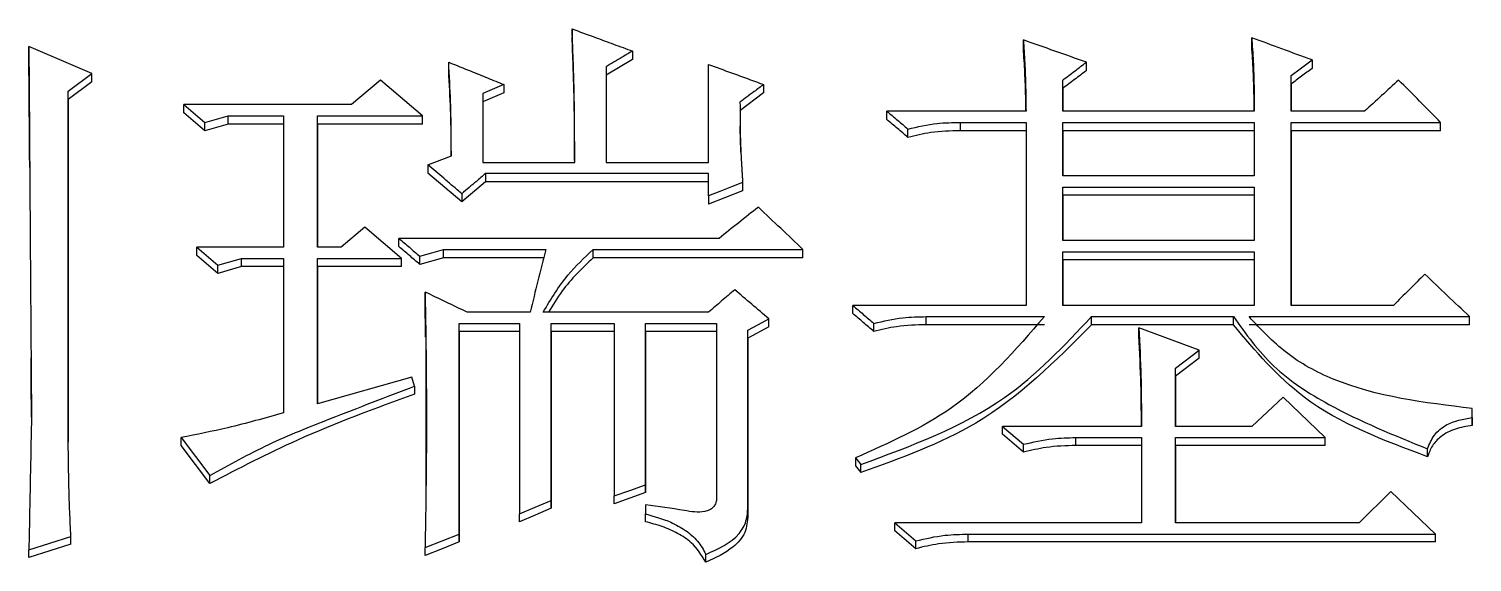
# Model space of a CAD drawing. Header units: millimetres. Extents: x 2404 to 4548, y 1024 to 2541.
# Drawn here: x 2925.22 to 2931.17, y 2237.46 to 2239.66 of the extents above; entities that cross this region are included whole.
import ezdxf

# ---------------------------------------------------------------- set-up
doc = ezdxf.new("R2010")
doc.units = ezdxf.units.MM

msp = doc.modelspace()

# ---------------------------------------------------------------- linework, layer by layer
at = {"color": 7, "linetype": 'Continuous', "lineweight": 25}
for p, q in [((2927.4604, 2239.6588), (2927.4604, 2239.6239)), ((2929.321, 2239.5781), (2929.321, 2239.613)), ((2930.2621, 2239.5873), (2930.2621, 2239.6222)), ((2925.4808, 2239.4753), (2925.2212, 2239.5854)), ((2925.2212, 2239.5506), (2925.2212, 2239.5854)), ((2927.7092, 2239.5323), (2927.601, 2239.4681)), ((2927.7092, 2239.5671), (2927.7092, 2239.5323)), ((2930.5109, 2239.5304), (2930.5109, 2239.4956)), ((2925.3835, 2239.4018), (2925.4808, 2239.4753)), ((2925.4808, 2239.4406), (2925.4808, 2239.4753)), ((2926.952, 2239.4864), (2926.952, 2239.5212)), ((2927.601, 2239.5028), (2927.601, 2239.1076)), ((2927.601, 2239.5028), (2927.601, 2239.4681)), ((2927.601, 2239.4681), (2927.601, 2239.1076)), ((2928.0229, 2239.1076), (2928.0229, 2239.512)), ((2929.5806, 2239.4864), (2929.5806, 2239.5212)), ((2925.4808, 2239.4406), (2925.3835, 2239.3672)), ((2926.6707, 2239.4477), (2926.5518, 2239.3467)), ((2926.8438, 2239.3007), (2926.6707, 2239.4477)), ((2927.1792, 2239.4293), (2927.0926, 2239.3926)), ((2927.1792, 2239.4293), (2927.1792, 2239.3947)), ((2928.2501, 2239.4294), (2928.2501, 2239.3947)), ((2929.4833, 2239.3191), (2929.4832, 2239.4477)), ((2929.4833, 2239.4131), (2929.4832, 2239.4477)), ((2929.4833, 2239.4131), (2929.4833, 2239.3191)), ((2930.4244, 2239.3191), (2930.4244, 2239.4661)), ((2930.4244, 2239.4314), (2930.4244, 2239.4661)), ((2930.4244, 2239.4314), (2930.4244, 2239.3191)), ((2925.3835, 2237.9543), (2925.3835, 2239.4018)), ((2925.3835, 2239.3672), (2925.3835, 2239.4018)), ((2925.3835, 2239.3672), (2925.3835, 2237.9542)), ((2927.1792, 2239.3947), (2927.0926, 2239.358)), ((2927.0926, 2239.3926), (2927.0926, 2239.1076)), ((2927.0926, 2239.3926), (2927.0926, 2239.358)), ((2927.0926, 2239.358), (2927.0926, 2239.1076)), ((2928.2501, 2239.3947), (2928.1527, 2239.3213)), ((2925.8595, 2239.3467), (2925.946, 2239.2731)), ((2926.5518, 2239.3467), (2925.8595, 2239.3467)), ((2925.8595, 2239.3121), (2925.8595, 2239.3467)), ((2925.946, 2239.2387), (2925.8595, 2239.3121)), ((2925.946, 2239.2731), (2926.0433, 2239.3007)), ((2926.0433, 2239.3007), (2926.2705, 2239.3007)), ((2926.0433, 2239.2662), (2926.0433, 2239.3007)), ((2926.2705, 2239.3007), (2926.2705, 2238.7577)), ((2926.4111, 2239.3007), (2926.8438, 2239.3007)), ((2926.4111, 2238.7577), (2926.4111, 2239.3007)), ((2926.4111, 2239.2662), (2926.4111, 2239.3007)), ((2929.3318, 2239.3191), (2928.7585, 2239.3191)), ((2928.7585, 2239.2846), (2928.7585, 2239.3191)), ((2930.2729, 2239.3191), (2929.4833, 2239.3191)), ((2930.7272, 2239.3191), (2930.4244, 2239.3191)), ((2925.946, 2239.2387), (2925.946, 2239.2731)), ((2926.0433, 2239.2662), (2925.946, 2239.2387)), ((2926.2705, 2239.2662), (2926.0433, 2239.2662)), ((2926.4111, 2239.2662), (2926.4111, 2238.7577)), ((2926.8438, 2239.2662), (2926.4111, 2239.2662)), ((2928.845, 2239.2112), (2928.845, 2239.2456)), ((2929.0614, 2239.2732), (2929.3318, 2239.2732)), ((2929.0614, 2239.2387), (2929.0614, 2239.2732)), ((2929.3318, 2239.2387), (2929.0614, 2239.2387)), ((2929.3318, 2239.2732), (2929.3318, 2238.5179)), ((2929.4833, 2239.2732), (2930.2729, 2239.2732)), ((2929.4833, 2239.0524), (2929.4833, 2239.2732)), ((2929.4833, 2239.2387), (2929.4833, 2239.2732)), ((2929.4833, 2239.2387), (2929.4833, 2239.0524)), ((2930.2729, 2239.2387), (2929.4833, 2239.2387)), ((2930.2729, 2239.2732), (2930.2729, 2239.0524)), ((2930.4244, 2239.2732), (2931.0409, 2239.2732)), ((2930.4244, 2238.518), (2930.4244, 2239.2732)), ((2930.4244, 2239.2387), (2930.4244, 2239.2732)), ((2930.4244, 2239.2387), (2930.4244, 2238.518)), ((2931.0409, 2239.2387), (2930.4244, 2239.2387)), ((2931.0409, 2239.2387), (2931.0409, 2239.2732)), ((2926.8655, 2239.0984), (2926.9628, 2239.1352)), ((2926.8655, 2239.0984), (2926.8655, 2239.0642)), ((2927.0061, 2238.9447), (2926.8655, 2239.0642)), ((2927.0926, 2239.1076), (2927.4712, 2239.1076)), ((2928.0229, 2239.0616), (2927.1034, 2239.0616)), ((2927.1034, 2239.0616), (2927.1034, 2239.0274)), ((2927.601, 2239.1076), (2928.0229, 2239.1076)), ((2928.0229, 2238.9696), (2928.0229, 2239.0616)), ((2930.2729, 2239.0524), (2929.4833, 2239.0524)), ((2927.1034, 2239.0274), (2927.0061, 2238.9447)), ((2928.0229, 2239.0274), (2927.1034, 2239.0274)), ((2928.1635, 2239.0248), (2928.1635, 2238.9907)), ((2929.4833, 2239.0064), (2930.2729, 2239.0064)), ((2929.4833, 2238.7854), (2929.4833, 2239.0064)), ((2929.4833, 2238.9723), (2929.4833, 2239.0064)), ((2930.2729, 2239.0064), (2930.2729, 2238.7854)), ((2927.0061, 2238.9788), (2927.0061, 2238.9447)), ((2928.1635, 2238.9907), (2928.0229, 2238.9355)), ((2928.0229, 2238.9696), (2928.0229, 2238.9355)), ((2929.4833, 2238.9723), (2929.4833, 2238.7854)), ((2930.2729, 2238.9723), (2929.4833, 2238.9723)), ((2926.6059, 2238.8406), (2926.5085, 2238.7577)), ((2926.7573, 2238.7116), (2926.6059, 2238.8406)), ((2925.9135, 2238.7577), (2926.0001, 2238.6839)), ((2926.2705, 2238.7577), (2925.9135, 2238.7577)), ((2926.5085, 2238.7577), (2926.4111, 2238.7577)), ((2928.0662, 2238.7946), (2926.7465, 2238.7945)), ((2926.7465, 2238.7607), (2926.7465, 2238.7945)), ((2930.2729, 2238.7854), (2929.4833, 2238.7854)), ((2926.0001, 2238.6503), (2925.9135, 2238.7239)), ((2926.0001, 2238.6839), (2926.0974, 2238.7116)), ((2926.0974, 2238.7116), (2926.2705, 2238.7116)), ((2926.0974, 2238.6779), (2926.0974, 2238.7116)), ((2926.2705, 2238.7116), (2926.2705, 2238.0745)), ((2926.4111, 2238.7116), (2926.7573, 2238.7116)), ((2926.4112, 2238.1115), (2926.4111, 2238.7116)), ((2926.4111, 2238.6779), (2926.4111, 2238.7116)), ((2926.833, 2238.6871), (2926.833, 2238.7208)), ((2926.9304, 2238.7147), (2926.833, 2238.6871)), ((2926.9304, 2238.7485), (2927.3522, 2238.7485)), ((2927.3438, 2238.7147), (2926.9304, 2238.7147)), ((2927.5471, 2238.7485), (2928.4123, 2238.7485)), ((2927.5471, 2238.7147), (2927.5471, 2238.7485)), ((2928.4123, 2238.7147), (2927.5471, 2238.7147)), ((2928.4123, 2238.7147), (2928.4123, 2238.7485)), ((2929.4833, 2238.7393), (2930.2729, 2238.7393)), ((2929.4833, 2238.5179), (2929.4833, 2238.7393)), ((2929.4833, 2238.7055), (2929.4833, 2238.7393)), ((2929.4833, 2238.7055), (2929.4833, 2238.5179)), ((2930.2729, 2238.7055), (2929.4833, 2238.7055)), ((2930.2729, 2238.7393), (2930.2729, 2238.518)), ((2926.0001, 2238.6503), (2926.0001, 2238.6839)), ((2926.0974, 2238.6779), (2926.0001, 2238.6503)), ((2926.2705, 2238.6779), (2926.0974, 2238.6779)), ((2926.4111, 2238.6779), (2926.4112, 2238.1115)), ((2926.7573, 2238.6779), (2926.4111, 2238.6779)), ((2926.8547, 2238.5398), (2926.8547, 2238.5733)), ((2926.8566, 2238.3874), (2926.8547, 2238.5398)), ((2929.3318, 2238.5179), (2928.6179, 2238.5179)), ((2928.6179, 2238.4845), (2928.6179, 2238.5179)), ((2930.2729, 2238.518), (2929.4833, 2238.5179)), ((2930.8462, 2238.518), (2930.4244, 2238.518)), ((2927.2873, 2238.4902), (2927.0277, 2238.4902)), ((2928.0229, 2238.4903), (2927.3414, 2238.4902)), ((2928.2717, 2238.4292), (2928.2717, 2238.4626)), ((2928.9208, 2238.4718), (2929.4075, 2238.4718)), ((2928.9208, 2238.4384), (2928.9208, 2238.4718)), ((2929.6022, 2238.4718), (2930.1864, 2238.4718)), ((2929.6022, 2238.4384), (2929.6022, 2238.4718)), ((2930.1864, 2238.4384), (2930.1864, 2238.4718)), ((2930.2513, 2238.4718), (2931.1599, 2238.4718)), ((2931.1599, 2238.4384), (2931.1599, 2238.4718)), ((2926.9953, 2238.4441), (2927.2441, 2238.4441)), ((2926.9953, 2237.5746), (2926.9953, 2238.4441)), ((2926.9953, 2238.4107), (2926.9953, 2238.4441)), ((2926.9953, 2238.4107), (2926.9953, 2237.5424)), ((2927.2441, 2238.4107), (2926.9953, 2238.4107)), ((2927.2441, 2238.4441), (2927.2441, 2237.658)), ((2927.3739, 2238.4441), (2927.6335, 2238.4441)), ((2927.3739, 2237.7136), (2927.3739, 2238.4441)), ((2927.3739, 2238.4107), (2927.3739, 2238.4441)), ((2927.3739, 2238.4107), (2927.3739, 2237.6812)), ((2927.6335, 2238.4107), (2927.3739, 2238.4107)), ((2927.6335, 2238.4441), (2927.6335, 2237.7321)), ((2927.7633, 2238.4441), (2928.0554, 2238.4441)), ((2927.7633, 2237.7784), (2927.7633, 2238.4441)), ((2927.7633, 2238.4107), (2927.7633, 2238.4441)), ((2927.7633, 2238.4107), (2927.7633, 2237.746)), ((2928.0554, 2238.4107), (2927.7633, 2238.4107)), ((2928.0554, 2238.4441), (2928.0554, 2237.7136)), ((2928.2717, 2238.4292), (2928.1852, 2238.3831)), ((2928.1852, 2237.6858), (2928.1852, 2238.4164)), ((2928.1852, 2238.3831), (2928.1852, 2238.4164)), ((2928.7044, 2238.4108), (2928.7044, 2238.4441)), ((2929.4075, 2238.4384), (2928.9208, 2238.4384)), ((2930.1864, 2238.4384), (2929.6022, 2238.4384)), ((2930.0458, 2238.3333), (2929.797, 2238.4257)), ((2929.797, 2238.3923), (2929.797, 2238.4257)), ((2931.1599, 2238.4384), (2930.2513, 2238.4384)), ((2926.857, 2238.3912), (2926.857, 2237.6694)), ((2928.1852, 2238.3831), (2928.1852, 2237.6534)), ((2929.9484, 2238.2594), (2930.0458, 2238.3333)), ((2930.0458, 2238.3001), (2929.9484, 2238.2263)), ((2930.0458, 2238.3001), (2930.0458, 2238.3333)), ((2926.8006, 2238.2224), (2926.4112, 2238.1115)), ((2926.8114, 2238.1855), (2926.8006, 2238.2224)), ((2929.9484, 2238.0191), (2929.9484, 2238.2594)), ((2929.9484, 2238.2263), (2929.9484, 2238.2594)), ((2929.9484, 2238.2263), (2929.9484, 2238.0191)), ((2926.8114, 2238.1855), (2926.8114, 2238.1525)), ((2930.3919, 2238.1393), (2930.2621, 2238.0191)), ((2930.565, 2237.9728), (2930.3919, 2238.1393)), ((2931.1708, 2238.0561), (2931.1708, 2238.0931)), ((2931.1708, 2238.0602), (2931.1708, 2238.0931)), ((2931.1708, 2238.0561), (2931.1708, 2238.0232)), ((2929.2345, 2238.0191), (2929.321, 2237.9451)), ((2929.8078, 2238.0191), (2929.2345, 2238.0191)), ((2929.2345, 2237.9863), (2929.2345, 2238.0191)), ((2929.321, 2237.9124), (2929.2345, 2237.9863)), ((2930.2621, 2238.0191), (2929.9484, 2238.0191)), ((2925.8487, 2237.9728), (2925.9673, 2237.816)), ((2925.8487, 2237.9401), (2925.8487, 2237.9728)), ((2925.9673, 2237.7834), (2925.8487, 2237.9401)), ((2929.321, 2237.9124), (2929.321, 2237.9451)), ((2929.5373, 2237.9728), (2929.8078, 2237.9728)), ((2929.5374, 2237.9401), (2929.5373, 2237.9728)), ((2929.8078, 2237.9401), (2929.5374, 2237.9401)), ((2929.8078, 2237.9728), (2929.8078, 2237.621)), ((2929.9484, 2237.9728), (2930.565, 2237.9728)), ((2929.9484, 2237.621), (2929.9484, 2237.9728)), ((2929.9484, 2237.9401), (2929.9484, 2237.9728)), ((2929.9484, 2237.9401), (2929.9484, 2237.621)), ((2930.565, 2237.9401), (2929.9484, 2237.9401)), ((2930.565, 2237.9401), (2930.565, 2237.9728)), ((2930.9869, 2237.8939), (2930.9869, 2237.9266)), ((2928.6287, 2237.8895), (2928.6503, 2237.8618)), ((2928.6287, 2237.8895), (2928.6287, 2237.8569)), ((2928.6503, 2237.8292), (2928.6503, 2237.8618)), ((2925.9673, 2237.7834), (2925.9673, 2237.816)), ((2927.7633, 2237.746), (2927.6335, 2237.6997)), ((2927.7633, 2237.746), (2927.7633, 2237.7784)), ((2930.8354, 2237.7507), (2930.7056, 2237.621)), ((2931.0193, 2237.5746), (2930.8354, 2237.7507)), ((2927.3739, 2237.6812), (2927.3739, 2237.7136)), ((2927.6335, 2237.6997), (2927.6335, 2237.7321)), ((2927.7633, 2237.6951), (2927.7633, 2237.658)), ((2928.1852, 2237.6534), (2928.1852, 2237.6858)), ((2927.2441, 2237.6257), (2927.2441, 2237.658)), ((2927.7633, 2237.6257), (2927.7633, 2237.658)), ((2925.2213, 2237.5097), (2925.3943, 2237.5653)), ((2925.3943, 2237.5331), (2925.3943, 2237.5653)), ((2926.9953, 2237.5424), (2926.9953, 2237.5746)), ((2928.791, 2237.621), (2928.8775, 2237.5468)), ((2929.8078, 2237.621), (2928.791, 2237.621)), ((2928.791, 2237.5887), (2928.791, 2237.621)), ((2928.8775, 2237.5146), (2928.791, 2237.5887)), ((2929.0938, 2237.5746), (2931.0193, 2237.5746)), ((2929.0939, 2237.5424), (2929.0938, 2237.5746)), ((2930.7056, 2237.621), (2929.9484, 2237.621)), ((2931.0193, 2237.5424), (2931.0193, 2237.5746)), ((2925.3943, 2237.5331), (2925.2213, 2237.4776)), ((2925.2213, 2237.4776), (2925.2213, 2237.5097)), ((2926.8547, 2237.4868), (2926.8547, 2237.519)), ((2928.8775, 2237.5146), (2928.8775, 2237.5468)), ((2931.0193, 2237.5424), (2929.0939, 2237.5424)), ((2928.0121, 2237.4591), (2928.0121, 2237.4912))]:
    msp.add_line(p, q, dxfattribs=at)
at = {"color": 7, "linetype": 'Continuous', "lineweight": 25, "flags": 128}
for points in [[(2926.8438, 2239.2662), (2926.8438, 2239.2835), (2926.8438, 2239.3007)], [(2928.1635, 2239.0248), (2928.1174, 2239.0067), (2928.0702, 2238.9881), (2928.0229, 2238.9696)], [(2925.9135, 2238.7239), (2925.9135, 2238.7324), (2925.9135, 2238.7408), (2925.9135, 2238.7492), (2925.9135, 2238.7577)], [(2926.7573, 2238.6779), (2926.7573, 2238.6864), (2926.7573, 2238.699), (2926.7573, 2238.7116)], [(2926.833, 2238.7208), (2926.8817, 2238.7346), (2926.9304, 2238.7485)], [(2926.9304, 2238.7147), (2926.9304, 2238.7232), (2926.9304, 2238.7316), (2926.9304, 2238.7485)], [(2928.1852, 2238.4164), (2928.2285, 2238.4395), (2928.2717, 2238.4626)], [(2928.6287, 2237.8569), (2928.6395, 2237.8431), (2928.6503, 2237.8292)], [(2927.6335, 2237.7321), (2927.6984, 2237.7553), (2927.7633, 2237.7784)], [(2927.2441, 2237.658), (2927.309, 2237.6858), (2927.3739, 2237.7136)], [(2927.3739, 2237.6812), (2927.309, 2237.6534), (2927.2441, 2237.6257)], [(2926.8547, 2237.519), (2926.925, 2237.5468), (2926.9953, 2237.5746)], [(2926.9953, 2237.5424), (2926.925, 2237.5146), (2926.8547, 2237.4868)]]:
    msp.add_lwpolyline(points, dxfattribs=at)
at = {"color": 7, "linetype": 'Continuous', "lineweight": 25}
for points, knots in [([(2927.4712, 2239.1076), (2927.4712, 2239.1109), (2927.4712, 2239.1174), (2927.4712, 2239.1272), (2927.4712, 2239.137), (2927.4712, 2239.1469), (2927.4712, 2239.1567), (2927.4712, 2239.1665), (2927.4712, 2239.1747), (2927.4712, 2239.1828), (2927.4712, 2239.191), (2927.4711, 2239.2008), (2927.4711, 2239.209), (2927.4711, 2239.2172), (2927.471, 2239.2254), (2927.471, 2239.2352), (2927.471, 2239.2433), (2927.4709, 2239.2515), (2927.4709, 2239.2597), (2927.4708, 2239.2695), (2927.4708, 2239.2777), (2927.4707, 2239.2858), (2927.4706, 2239.294), (2927.4705, 2239.3038), (2927.4704, 2239.312), (2927.4704, 2239.3201), (2927.4703, 2239.3283), (2927.4701, 2239.3381), (2927.47, 2239.3463), (2927.4699, 2239.3545), (2927.4698, 2239.3626), (2927.4696, 2239.3724), (2927.4694, 2239.3822), (2927.4693, 2239.3904), (2927.4691, 2239.3986), (2927.4689, 2239.4067), (2927.4687, 2239.4149), (2927.4685, 2239.4231), (2927.4683, 2239.4312), (2927.4681, 2239.441), (2927.4678, 2239.4508), (2927.4676, 2239.459), (2927.4673, 2239.4671), (2927.4671, 2239.4753), (2927.4668, 2239.4851), (2927.4665, 2239.4932), (2927.4663, 2239.5014), (2927.466, 2239.5096), (2927.4657, 2239.5194), (2927.4654, 2239.5275), (2927.4651, 2239.5357), (2927.4648, 2239.5438), (2927.4644, 2239.5536), (2927.4641, 2239.5618), (2927.4638, 2239.5699), (2927.4635, 2239.5781), (2927.4632, 2239.5879), (2927.4629, 2239.596), (2927.4625, 2239.6042), (2927.4622, 2239.6123), (2927.4619, 2239.6221), (2927.4615, 2239.6303), (2927.4612, 2239.6384), (2927.4609, 2239.6474), (2927.4606, 2239.6547), (2927.4604, 2239.6588)], [0, 0, 0, 0, 0.017776, 0.035552, 0.053328, 0.071104, 0.08888, 0.106656, 0.124432, 0.13332, 0.151096, 0.168872, 0.186648, 0.195536, 0.213312, 0.231088, 0.248863, 0.257751, 0.275527, 0.293303, 0.311079, 0.319967, 0.337743, 0.355519, 0.373295, 0.382183, 0.399959, 0.417735, 0.435511, 0.444399, 0.462175, 0.479951, 0.497727, 0.515503, 0.524391, 0.542167, 0.559943, 0.568831, 0.586607, 0.604383, 0.622159, 0.639935, 0.648823, 0.666599, 0.684375, 0.702151, 0.711039, 0.728814, 0.74659, 0.764366, 0.773254, 0.79103, 0.808806, 0.826582, 0.83547, 0.853246, 0.871022, 0.888798, 0.897686, 0.915462, 0.933238, 0.951014, 0.959902, 0.977678, 1, 1, 1, 1]), ([(2927.4604, 2239.6588), (2927.4917, 2239.6473), (2927.5489, 2239.6262), (2927.6318, 2239.5956), (2927.6834, 2239.5766), (2927.7092, 2239.5671)], [0, 0, 0, 0, 0.377751, 0.688875, 1, 1, 1, 1]), ([(2927.4712, 2239.1076), (2927.4711, 2239.1485), (2927.4711, 2239.2418), (2927.4687, 2239.414), (2927.4635, 2239.545), (2927.4604, 2239.6239)], [0, 0, 0, 0, 0.237453, 0.541098, 1, 1, 1, 1]), ([(2929.321, 2239.613), (2929.323, 2239.5814), (2929.3272, 2239.5167), (2929.3306, 2239.4188), (2929.3314, 2239.3523), (2929.3318, 2239.3191)], [0, 0, 0, 0, 0.32278, 0.661317, 1, 1, 1, 1]), ([(2929.5806, 2239.5212), (2929.5373, 2239.5365), (2929.4508, 2239.5671), (2929.3643, 2239.5977), (2929.321, 2239.613)], [0, 0, 0, 0, 0.499999, 1, 1, 1, 1]), ([(2930.2621, 2239.6222), (2930.2644, 2239.5898), (2930.2691, 2239.5233), (2930.272, 2239.4222), (2930.2726, 2239.3535), (2930.2729, 2239.3191)], [0, 0, 0, 0, 0.320799, 0.66032, 1, 1, 1, 1]), ([(2930.5109, 2239.5304), (2930.4694, 2239.5457), (2930.3865, 2239.5763), (2930.3036, 2239.6069), (2930.2621, 2239.6222)], [0, 0, 0, 0, 0.499999, 1, 1, 1, 1]), ([(2930.2725, 2239.3191), (2930.2723, 2239.3401), (2930.2717, 2239.3953), (2930.2693, 2239.4847), (2930.2645, 2239.5531), (2930.2621, 2239.5873)], [0, 0, 0, 0, 0.2340221, 0.6168547, 1, 1, 1, 1]), ([(2925.2212, 2239.5854), (2925.2216, 2239.5362), (2925.2223, 2239.4376), (2925.2233, 2239.2897), (2925.2243, 2239.1417), (2925.2253, 2238.9935), (2925.2266, 2238.7958), (2925.228, 2238.5979), (2925.2295, 2238.3998), (2925.2305, 2238.2759), (2925.2312, 2238.1891), (2925.2316, 2238.1272), (2925.2319, 2238.09), (2925.2321, 2238.0653)], [0, 0, 0, 0, 0.097575, 0.19515, 0.292725, 0.390299, 0.487874, 0.683024, 0.780599, 0.878174, 0.926961, 0.951355, 1, 1, 1, 1]), ([(2925.2247, 2239.0866), (2925.2243, 2239.14), (2925.2235, 2239.2441), (2925.2223, 2239.3987), (2925.2216, 2239.5), (2925.2212, 2239.5506)], [0, 0, 0, 0, 0.344582, 0.67229, 1, 1, 1, 1]), ([(2927.7092, 2239.5671), (2927.6951, 2239.5587), (2927.6701, 2239.5438), (2927.634, 2239.5224), (2927.612, 2239.5093), (2927.601, 2239.5028)], [0, 0, 0, 0, 0.390452, 0.695225, 1, 1, 1, 1]), ([(2929.3313, 2239.3191), (2929.331, 2239.3393), (2929.3303, 2239.3926), (2929.3274, 2239.4789), (2929.3231, 2239.545), (2929.321, 2239.5781)], [0, 0, 0, 0, 0.233176, 0.61648, 1, 1, 1, 1]), ([(2930.4244, 2239.4661), (2930.4388, 2239.4768), (2930.4676, 2239.4982), (2930.4965, 2239.5197), (2930.5109, 2239.5304)], [0, 0, 0, 0, 0.5000012, 1, 1, 1, 1]), ([(2926.9628, 2239.1352), (2926.9627, 2239.1722), (2926.9626, 2239.2463), (2926.9596, 2239.3751), (2926.9548, 2239.4666), (2926.952, 2239.5212)], [0, 0, 0, 0, 0.287575, 0.575167, 1, 1, 1, 1]), ([(2926.952, 2239.5212), (2926.9829, 2239.5087), (2927.0362, 2239.4871), (2927.112, 2239.4565), (2927.1568, 2239.4384), (2927.1792, 2239.4293)], [0, 0, 0, 0, 0.408301, 0.70415, 1, 1, 1, 1]), ([(2926.9626, 2239.1351), (2926.9626, 2239.1608), (2926.9624, 2239.2235), (2926.9596, 2239.3406), (2926.9548, 2239.432), (2926.952, 2239.4864)], [0, 0, 0, 0, 0.218758, 0.534706, 1, 1, 1, 1]), ([(2928.0229, 2239.512), (2928.0543, 2239.5006), (2928.1079, 2239.4811), (2928.1836, 2239.4536), (2928.2279, 2239.4374), (2928.2501, 2239.4294)], [0, 0, 0, 0, 0.414517, 0.707258, 1, 1, 1, 1]), ([(2929.4832, 2239.4477), (2929.4995, 2239.46), (2929.5319, 2239.4845), (2929.5644, 2239.509), (2929.5806, 2239.5212)], [0, 0, 0, 0, 0.500001, 1, 1, 1, 1]), ([(2929.5806, 2239.4864), (2929.5644, 2239.4742), (2929.5319, 2239.4498), (2929.4995, 2239.4253), (2929.4833, 2239.4131)], [0, 0, 0, 0, 0.499998, 1, 1, 1, 1]), ([(2930.5109, 2239.4956), (2930.4965, 2239.4849), (2930.4676, 2239.4635), (2930.4388, 2239.4421), (2930.4244, 2239.4314)], [0, 0, 0, 0, 0.499999, 1, 1, 1, 1]), ([(2928.2501, 2239.4294), (2928.2371, 2239.4196), (2928.2144, 2239.4024), (2928.1819, 2239.3779), (2928.1625, 2239.3632), (2928.1527, 2239.3559)], [0, 0, 0, 0, 0.400149, 0.700074, 1, 1, 1, 1]), ([(2930.8679, 2239.4477), (2930.8444, 2239.4263), (2930.7976, 2239.3834), (2930.7507, 2239.3406), (2930.7272, 2239.3191)], [0, 0, 0, 0, 0.5, 1, 1, 1, 1]), ([(2931.0409, 2239.2732), (2931.0121, 2239.3023), (2930.9544, 2239.3605), (2930.8967, 2239.4187), (2930.8679, 2239.4477)], [0, 0, 0, 0, 0.5, 1, 1, 1, 1]), ([(2928.1527, 2239.3559), (2928.1528, 2239.3145), (2928.1528, 2239.2706), (2928.1538, 2239.224), (2928.154, 2239.2137), (2928.1543, 2239.2034), (2928.1547, 2239.193), (2928.1549, 2239.1853), (2928.1553, 2239.1749), (2928.1558, 2239.1646), (2928.1563, 2239.1517), (2928.1568, 2239.1413), (2928.1573, 2239.131), (2928.1579, 2239.1207), (2928.1584, 2239.1103), (2928.159, 2239.1), (2928.1596, 2239.0897), (2928.1601, 2239.0806), (2928.1606, 2239.0729), (2928.1609, 2239.0677), (2928.1613, 2239.0612), (2928.1618, 2239.0535), (2928.1622, 2239.047), (2928.1625, 2239.0419), (2928.1628, 2239.0371), (2928.1631, 2239.0314), (2928.1634, 2239.027), (2928.1635, 2239.0248)], [0, 0, 0, 0, 0.37469, 0.398108, 0.421525, 0.468361, 0.491779, 0.515196, 0.538614, 0.58545, 0.608867, 0.655703, 0.67912, 0.702538, 0.749374, 0.772791, 0.796209, 0.843045, 0.854753, 0.866462, 0.88988, 0.913298, 0.936715, 0.948424, 0.960133, 0.980067, 1, 1, 1, 1]), ([(2928.7585, 2239.3191), (2928.7729, 2239.3069), (2928.8018, 2239.2823), (2928.8306, 2239.2578), (2928.845, 2239.2456)], [0, 0, 0, 0, 0.5, 1, 1, 1, 1]), ([(2928.1564, 2239.1498), (2928.1553, 2239.1799), (2928.154, 2239.2143), (2928.1535, 2239.2524), (2928.1534, 2239.2573)], [0, 0, 0, 0, 0.872829, 1, 1, 1, 1]), ([(2928.845, 2239.2112), (2928.8306, 2239.2234), (2928.8018, 2239.2479), (2928.7729, 2239.2724), (2928.7585, 2239.2846)], [0, 0, 0, 0, 0.499998, 1, 1, 1, 1]), ([(2928.845, 2239.2456), (2928.8848, 2239.2547), (2928.9559, 2239.2711), (2929.0291, 2239.2725), (2929.0614, 2239.2732)], [0, 0, 0, 0, 0.558835, 1, 1, 1, 1]), ([(2929.0614, 2239.2387), (2929.0203, 2239.2376), (2928.9471, 2239.2357), (2928.8762, 2239.2186), (2928.845, 2239.2112)], [0, 0, 0, 0, 0.5610854, 1, 1, 1, 1]), ([(2927.0061, 2238.9788), (2926.9936, 2238.9894), (2926.9687, 2239.0106), (2926.9218, 2239.0505), (2926.8874, 2239.0798), (2926.8655, 2239.0984)], [0, 0, 0, 0, 0.266243, 0.532487, 1, 1, 1, 1]), ([(2927.1034, 2239.0616), (2927.091, 2239.051), (2927.0685, 2239.0319), (2927.036, 2239.0043), (2927.0161, 2238.9873), (2927.0061, 2238.9788)], [0, 0, 0, 0, 0.384576, 0.692287, 1, 1, 1, 1]), ([(2928.2284, 2238.9235), (2928.2014, 2238.902), (2928.1473, 2238.8591), (2928.0932, 2238.8161), (2928.0662, 2238.7946)], [0, 0, 0, 0, 0.4999994, 1, 1, 1, 1]), ([(2928.4123, 2238.7485), (2928.3817, 2238.7777), (2928.3204, 2238.836), (2928.2591, 2238.8944), (2928.2284, 2238.9235)], [0, 0, 0, 0, 0.5, 1, 1, 1, 1]), ([(2926.7465, 2238.7945), (2926.7609, 2238.7823), (2926.7897, 2238.7577), (2926.8186, 2238.7331), (2926.833, 2238.7208)], [0, 0, 0, 0, 0.4999994, 1, 1, 1, 1]), ([(2926.833, 2238.6871), (2926.8186, 2238.6994), (2926.7898, 2238.7239), (2926.7609, 2238.7485), (2926.7465, 2238.7607)], [0, 0, 0, 0, 0.499998, 1, 1, 1, 1]), ([(2927.3522, 2238.7485), (2927.3414, 2238.7055), (2927.3198, 2238.6194), (2927.2982, 2238.5333), (2927.2873, 2238.4902)], [0, 0, 0, 0, 0.5, 1, 1, 1, 1]), ([(2927.3414, 2238.4903), (2927.3729, 2238.543), (2927.4295, 2238.6377), (2927.5109, 2238.7144), (2927.5471, 2238.7485)], [0, 0, 0, 0, 0.556261, 1, 1, 1, 1]), ([(2927.5471, 2238.7147), (2927.5018, 2238.671), (2927.4311, 2238.6026), (2927.3811, 2238.52), (2927.3631, 2238.4902)], [0, 0, 0, 0, 0.640616, 1, 1, 1, 1]), ([(2931.1599, 2238.4718), (2931.1293, 2238.501), (2931.068, 2238.5595), (2931.0067, 2238.6179), (2930.976, 2238.6471)], [0, 0, 0, 0, 0.5, 1, 1, 1, 1]), ([(2928.1311, 2238.5825), (2928.1131, 2238.5671), (2928.077, 2238.5364), (2928.041, 2238.5056), (2928.0229, 2238.4903)], [0, 0, 0, 0, 0.500002, 1, 1, 1, 1]), ([(2928.2717, 2238.4626), (2928.2483, 2238.4826), (2928.2014, 2238.5226), (2928.1545, 2238.5625), (2928.1311, 2238.5825)], [0, 0, 0, 0, 0.499999, 1, 1, 1, 1]), ([(2926.8547, 2238.5733), (2926.8557, 2238.5075), (2926.8592, 2238.2993), (2926.8616, 2237.9481), (2926.857, 2237.662), (2926.8547, 2237.519)], [0, 0, 0, 0, 0.1875802, 0.5937276, 1, 1, 1, 1]), ([(2927.0277, 2238.4902), (2926.9989, 2238.5041), (2926.9412, 2238.5318), (2926.8835, 2238.5594), (2926.8547, 2238.5733)], [0, 0, 0, 0, 0.5, 1, 1, 1, 1]), ([(2928.6179, 2238.5179), (2928.6323, 2238.5056), (2928.6611, 2238.481), (2928.69, 2238.4564), (2928.7044, 2238.4441)], [0, 0, 0, 0, 0.5, 1, 1, 1, 1]), ([(2928.7044, 2238.4108), (2928.69, 2238.423), (2928.6611, 2238.4476), (2928.6323, 2238.4722), (2928.6179, 2238.4845)], [0, 0, 0, 0, 0.499998, 1, 1, 1, 1]), ([(2929.4075, 2238.4718), (2929.2889, 2238.3348), (2929.0738, 2238.0863), (2928.7666, 2237.9505), (2928.6287, 2237.8895)], [0, 0, 0, 0, 0.551009, 1, 1, 1, 1]), ([(2928.6503, 2237.8618), (2928.8594, 2237.9388), (2929.2278, 2238.0744), (2929.4892, 2238.3518), (2929.6022, 2238.4718)], [0, 0, 0, 0, 0.567388, 1, 1, 1, 1]), ([(2928.7044, 2238.4441), (2928.7442, 2238.4533), (2928.8153, 2238.4697), (2928.8885, 2238.4712), (2928.9208, 2238.4718)], [0, 0, 0, 0, 0.558835, 1, 1, 1, 1]), ([(2930.1864, 2238.4718), (2930.238, 2238.4001), (2930.3427, 2238.2545), (2930.6247, 2238.0734), (2930.8489, 2237.9825), (2930.9869, 2237.9266)], [0, 0, 0, 0, 0.271719, 0.55196, 1, 1, 1, 1]), ([(2931.1708, 2238.0931), (2930.9744, 2238.1166), (2930.7024, 2238.1491), (2930.3983, 2238.3136), (2930.2999, 2238.4195), (2930.2513, 2238.4718)], [0, 0, 0, 0, 0.568218, 0.786772, 1, 1, 1, 1]), ([(2929.6022, 2238.4384), (2929.4531, 2238.289), (2929.1829, 2238.0182), (2928.8151, 2237.8877), (2928.6503, 2237.8292)], [0, 0, 0, 0, 0.551806, 1, 1, 1, 1]), ([(2928.9208, 2238.4384), (2928.8797, 2238.4373), (2928.8064, 2238.4353), (2928.7355, 2238.4183), (2928.7044, 2238.4108)], [0, 0, 0, 0, 0.5610855, 1, 1, 1, 1]), ([(2929.797, 2238.4257), (2929.8004, 2238.358), (2929.8055, 2238.2565), (2929.8072, 2238.1209), (2929.8076, 2238.053), (2929.8078, 2238.0191)], [0, 0, 0, 0, 0.499798, 0.749887, 1, 1, 1, 1]), ([(2930.9869, 2237.8939), (2930.8059, 2237.9616), (2930.4884, 2238.0803), (2930.2772, 2238.3308), (2930.1864, 2238.4384)], [0, 0, 0, 0, 0.570125, 1, 1, 1, 1]), ([(2929.8076, 2238.0191), (2929.8074, 2238.0421), (2929.8071, 2238.0989), (2929.8055, 2238.2234), (2929.8004, 2238.3248), (2929.797, 2238.3923)], [0, 0, 0, 0, 0.184399, 0.456576, 1, 1, 1, 1]), ([(2925.2319, 2238.0567), (2925.2319, 2238.061), (2925.2318, 2238.0715), (2925.2316, 2238.0944), (2925.2314, 2238.1255), (2925.2312, 2238.1627), (2925.2308, 2238.2213), (2925.2305, 2238.2675), (2925.2303, 2238.3013)], [0, 0, 0, 0, 0.052967, 0.128975, 0.280992, 0.433009, 0.585026, 1, 1, 1, 1]), ([(2925.9673, 2237.816), (2926.0476, 2237.8607), (2926.2076, 2237.9498), (2926.4945, 2238.0632), (2926.6957, 2238.1409), (2926.8114, 2238.1855)], [0, 0, 0, 0, 0.299825, 0.597258, 1, 1, 1, 1]), ([(2926.8114, 2238.1525), (2926.6485, 2238.0928), (2926.3588, 2237.9866), (2926.0865, 2237.8453), (2925.9673, 2237.7834)], [0, 0, 0, 0, 0.5622758, 1, 1, 1, 1]), ([(2925.2321, 2238.0653), (2925.2306, 2237.9881), (2925.228, 2237.857), (2925.2244, 2237.6717), (2925.2223, 2237.5637), (2925.2213, 2237.5097)], [0, 0, 0, 0, 0.417352, 0.708675, 1, 1, 1, 1]), ([(2926.2705, 2238.0745), (2926.2324, 2238.0639), (2926.1562, 2238.0425), (2926.0162, 2238.0061), (2925.913, 2237.9856), (2925.8487, 2237.9728)], [0, 0, 0, 0, 0.273664, 0.547351, 1, 1, 1, 1]), ([(2930.9869, 2237.9266), (2930.9948, 2237.946), (2931.0108, 2237.9856), (2931.075, 2238.0382), (2931.1341, 2238.0492), (2931.1708, 2238.0561)], [0, 0, 0, 0, 0.268716, 0.546829, 1, 1, 1, 1]), ([(2931.1708, 2238.0232), (2931.1708, 2238.0274), (2931.1708, 2238.0343), (2931.1708, 2238.0439), (2931.1708, 2238.0521), (2931.1708, 2238.0575), (2931.1708, 2238.0602)], [0, 0, 0, 0, 0.34, 0.56, 0.78, 1, 1, 1, 1]), ([(2931.1708, 2238.0232), (2931.1474, 2238.0193), (2931.1014, 2238.0115), (2931.0436, 2237.9821), (2931.0043, 2237.9403), (2930.9926, 2237.9092), (2930.9869, 2237.8939)], [0, 0, 0, 0, 0.2902727, 0.5737487, 0.7896357, 1, 1, 1, 1]), ([(2925.3943, 2237.5653), (2925.3928, 2237.5992), (2925.3897, 2237.667), (2925.3852, 2237.7967), (2925.3842, 2237.8924), (2925.3835, 2237.9543)], [0, 0, 0, 0, 0.26142, 0.522845, 1, 1, 1, 1]), ([(2929.321, 2237.9451), (2929.3608, 2237.9543), (2929.4319, 2237.9707), (2929.5051, 2237.9722), (2929.5373, 2237.9728)], [0, 0, 0, 0, 0.558835, 1, 1, 1, 1]), ([(2929.5374, 2237.9401), (2929.4963, 2237.939), (2929.423, 2237.937), (2929.3521, 2237.9199), (2929.321, 2237.9124)], [0, 0, 0, 0, 0.5610854, 1, 1, 1, 1]), ([(2928.0554, 2237.7136), (2928.0542, 2237.7087), (2928.0519, 2237.6987), (2928.0426, 2237.6843), (2928.0271, 2237.6731), (2927.9869, 2237.6607), (2927.8966, 2237.6776), (2927.8163, 2237.6881), (2927.7633, 2237.6951)], [0, 0, 0, 0, 0.049888, 0.101022, 0.164011, 0.229448, 0.49258, 1, 1, 1, 1]), ([(2928.0121, 2237.4912), (2928.0636, 2237.5139), (2928.1343, 2237.5451), (2928.1818, 2237.6277), (2928.1841, 2237.6665), (2928.1852, 2237.6858)], [0, 0, 0, 0, 0.572838, 0.788051, 1, 1, 1, 1]), ([(2927.7633, 2237.658), (2927.7987, 2237.6481), (2927.8566, 2237.6319), (2927.9284, 2237.5919), (2927.9806, 2237.5482), (2928.0017, 2237.51), (2928.0121, 2237.4912)], [0, 0, 0, 0, 0.34869, 0.570906, 0.788288, 1, 1, 1, 1]), ([(2928.0121, 2237.4591), (2927.9943, 2237.4876), (2927.9646, 2237.5354), (2927.896, 2237.579), (2927.8321, 2237.6076), (2927.7863, 2237.6197), (2927.7633, 2237.6257)], [0, 0, 0, 0, 0.3282755, 0.5487121, 0.7731648, 1, 1, 1, 1]), ([(2928.1852, 2237.6534), (2928.1834, 2237.6286), (2928.1796, 2237.5783), (2928.1147, 2237.5055), (2928.0514, 2237.4769), (2928.0121, 2237.4591)], [0, 0, 0, 0, 0.269236, 0.545797, 1, 1, 1, 1]), ([(2928.8775, 2237.5468), (2928.9173, 2237.556), (2928.9884, 2237.5725), (2929.0616, 2237.574), (2929.0938, 2237.5746)], [0, 0, 0, 0, 0.558835, 1, 1, 1, 1]), ([(2929.0939, 2237.5424), (2929.0528, 2237.5413), (2928.9795, 2237.5393), (2928.9086, 2237.5222), (2928.8775, 2237.5146)], [0, 0, 0, 0, 0.5610854, 1, 1, 1, 1])]:
    msp.add_open_spline(points, degree=3, knots=knots, dxfattribs=at)
msp.add_open_spline([(2930.976, 2238.6471), (2930.9544, 2238.6256), (2930.9111, 2238.5825), (2930.8679, 2238.5395), (2930.8462, 2238.518)], degree=3, dxfattribs=at)

doc.saveas('drawing.dxf')
